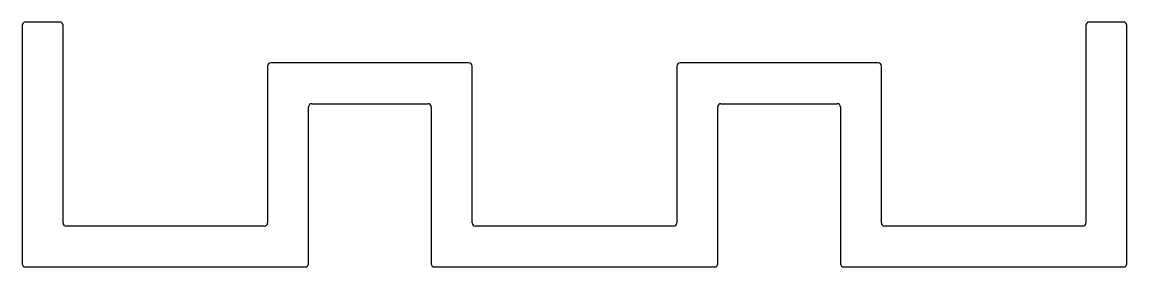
# Model space of a CAD drawing. Extents: x 3.5 to 89.2, y 4.6 to 23.6.
import ezdxf

# ---------------------------------------------------------------- set-up
doc = ezdxf.new("R2010")
doc.units = 0
doc.layers.get('0').update_dxf_attribs({"linetype": 'CONTINUOUS'})

msp = doc.modelspace()

# ---------------------------------------------------------------- linework, layer by layer
at = {"linetype": 'CONTINUOUS'}
for p, q in [((3.45, 23.38), (3.45, 4.838)), ((6.371, 23.634), (3.704, 23.634)), ((6.625, 8.013), (6.625, 23.38)), ((86, 23.38), (86, 8.013)), ((88.921, 23.634), (86.254, 23.634)), ((89.175, 4.838), (89.175, 23.38)), ((22.5, 20.205), (22.5, 8.013)), ((38.121, 20.459), (22.754, 20.459)), ((38.375, 8.013), (38.375, 20.205)), ((54.25, 20.205), (54.25, 8.013)), ((69.871, 20.459), (54.504, 20.459)), ((70.125, 8.013), (70.125, 20.205)), ((25.929, 17.284), (34.946, 17.284)), ((57.679, 17.284), (66.696, 17.284)), ((25.675, 4.838), (25.675, 17.03)), ((35.2, 17.03), (35.2, 4.838)), ((57.425, 4.838), (57.425, 17.03)), ((66.95, 17.03), (66.95, 4.838)), ((22.246, 7.759), (6.879, 7.759)), ((53.996, 7.759), (38.629, 7.759)), ((85.746, 7.759), (70.379, 7.759)), ((3.704, 4.584), (25.421, 4.584)), ((35.454, 4.584), (57.171, 4.584)), ((67.204, 4.584), (88.921, 4.584))]:
    msp.add_line(p, q, dxfattribs=at)
for centre, start, end in [((3.704, 23.38), 90, 180), ((6.371, 23.38), 0, 90), ((86.254, 23.38), 90, 180), ((88.921, 23.38), 360, 90), ((22.754, 20.205), 90, 180), ((38.121, 20.205), 360, 90), ((54.504, 20.205), 90, 180), ((69.871, 20.205), 360, 90), ((25.929, 17.03), 90, 180), ((34.946, 17.03), 360, 90), ((57.679, 17.03), 90, 180), ((66.696, 17.03), 360, 90), ((6.879, 8.013), 180, 270), ((22.246, 8.013), 270, 360), ((38.629, 8.013), 180, 270), ((53.996, 8.013), 270, 360), ((70.379, 8.013), 180, 270), ((85.746, 8.013), 270, 360), ((3.704, 4.838), 180, 270), ((25.421, 4.838), 270, 0), ((35.454, 4.838), 180, 270), ((57.171, 4.838), 270, 0), ((67.204, 4.838), 180, 270), ((88.921, 4.838), 270, 0)]:
    msp.add_arc(centre, 0.254, start, end, dxfattribs=at)

doc.saveas('drawing.dxf')
